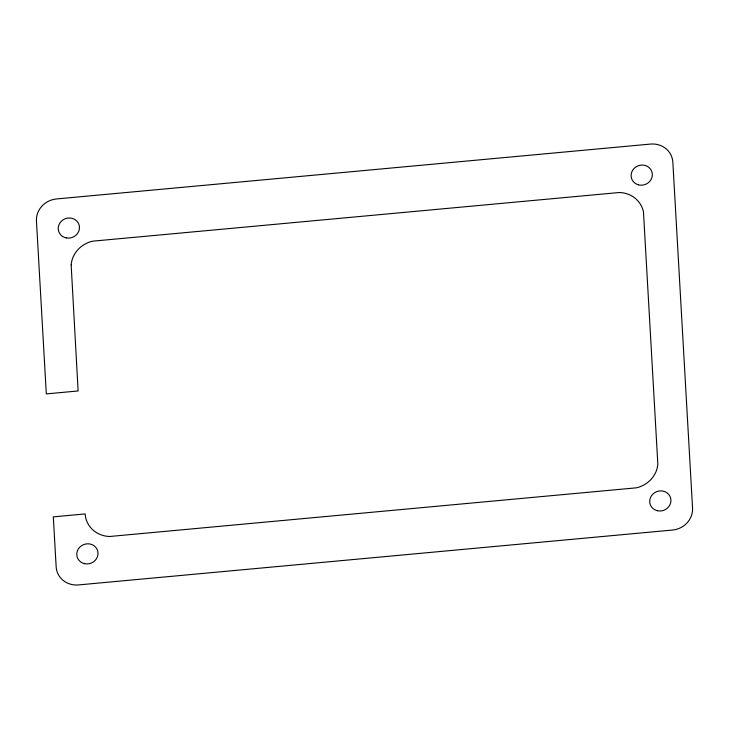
<?xml version="1.0" encoding="UTF-8"?>
<svg xmlns="http://www.w3.org/2000/svg" width="729" height="729" viewBox="0 0 729 729"><rect width="100%" height="100%" fill="white"/><g stroke="black" fill="none" stroke-linecap="round" stroke-linejoin="round"><path stroke-width="1.09" d="M71.16 264.864L78.121 390.963L46.31 393.897L36.45 220.969A21.396 19.975 -19.7 0 1 56.525 198.953L650.487 144.078A21.396 19.975 -19.7 0 1 672.84 162.166L692.55 508.031A21.396 19.975 -19.7 0 1 672.475 530.047L78.513 584.922A21.396 19.975 -19.7 0 1 56.16 566.834L53.317 516.87L85.129 513.927L85.53 517.016A26.763 24.986 -19.7 0 0 109.596 536.498L636.235 487.838A26.763 24.986 -19.7 0 0 657.84 464.136L643.47 211.984A26.763 24.986 -19.7 0 0 619.404 192.502L92.765 241.162A26.763 24.986 -19.7 0 0 71.16 264.864M84.719 563.717A10.698 9.987 -19.7 0 0 97.64 550.778A10.698 9.987 -19.7 0 0 79.835 547.115A10.698 9.987 -19.7 0 0 84.719 563.717M657.257 510.692A10.698 9.987 -19.7 0 0 670.662 498.208A10.698 9.987 -19.7 0 0 653.056 493.897A10.698 9.987 -19.7 0 0 657.257 510.692M638.458 184.838A10.698 9.987 -19.7 0 0 652.109 172.582A10.698 9.987 -19.7 0 0 634.604 167.952A10.698 9.987 -19.7 0 0 638.458 184.838M66.157 237.9A10.698 9.987 -19.7 0 0 79.087 224.96A10.698 9.987 -19.7 0 0 61.282 221.297A10.698 9.987 -19.7 0 0 66.157 237.9"/></g></svg>
